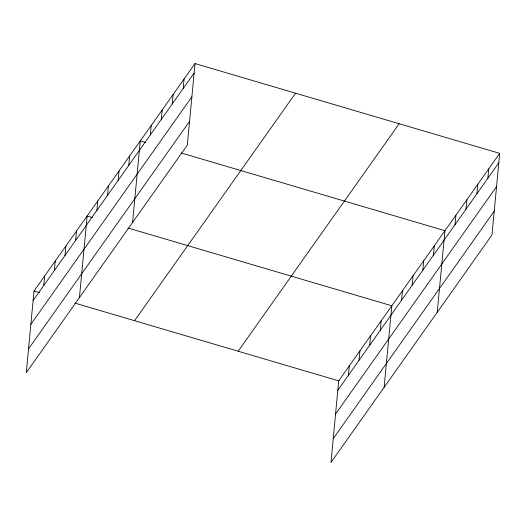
<?xml version="1.0" encoding="UTF-8"?>
<svg xmlns="http://www.w3.org/2000/svg" width="526" height="526" viewBox="0 0 526 526"><rect width="100%" height="100%" fill="white"/><g stroke="black" fill="none" stroke-linecap="round" stroke-linejoin="round"><path stroke-width="0.79" d="M195.021 63.567L34.012 291.062L26.3 372.638L187.315 145.143L195.021 63.567L499.7 153.362L491.988 234.938L330.979 462.433L338.685 380.857L499.7 153.362M43.743 285.5L44.638 276.045M54.369 270.482L55.263 261.027M65 255.472L65.895 246.017M75.626 240.454L76.52 230.999M79.433 297.565L87.145 215.989L92.642 217.606M96.876 210.426L97.77 200.971M107.508 195.409L108.402 185.961M118.133 180.398L119.027 170.943M128.758 165.381L129.652 155.926M132.565 222.491L140.278 140.915L145.781 142.533M150.337 134.899L151.225 125.444M161.285 119.428L162.179 109.973M172.232 103.957L173.126 94.502M183.18 88.486L184.074 79.038M348.422 375.294L349.317 365.84M359.048 360.284L359.942 350.829M369.673 345.266L370.567 335.812M380.305 330.249L381.192 320.801M384.112 387.36L391.824 305.784L127.989 228.028M401.555 300.221L402.449 290.773M412.18 285.21L413.074 275.755M422.812 270.193L423.7 260.738M433.437 255.182L434.331 245.727M437.244 312.286L444.957 230.71L181.128 152.954M455.01 224.694L455.904 215.239M465.957 209.223L466.851 199.775M476.911 193.759L477.805 184.304M487.858 178.288L488.753 168.833M33.118 300.51L194.127 73.022M30.87 324.312L191.878 96.823M28.549 348.837L189.564 121.342M134.557 320.696L295.566 93.201M238.146 351.223L399.155 123.728M337.797 390.312L498.806 162.817M335.542 414.113L496.557 186.618M333.228 438.631L494.236 211.143M34.012 291.062L39.509 292.68M74.856 303.101L338.685 380.857"/></g></svg>
